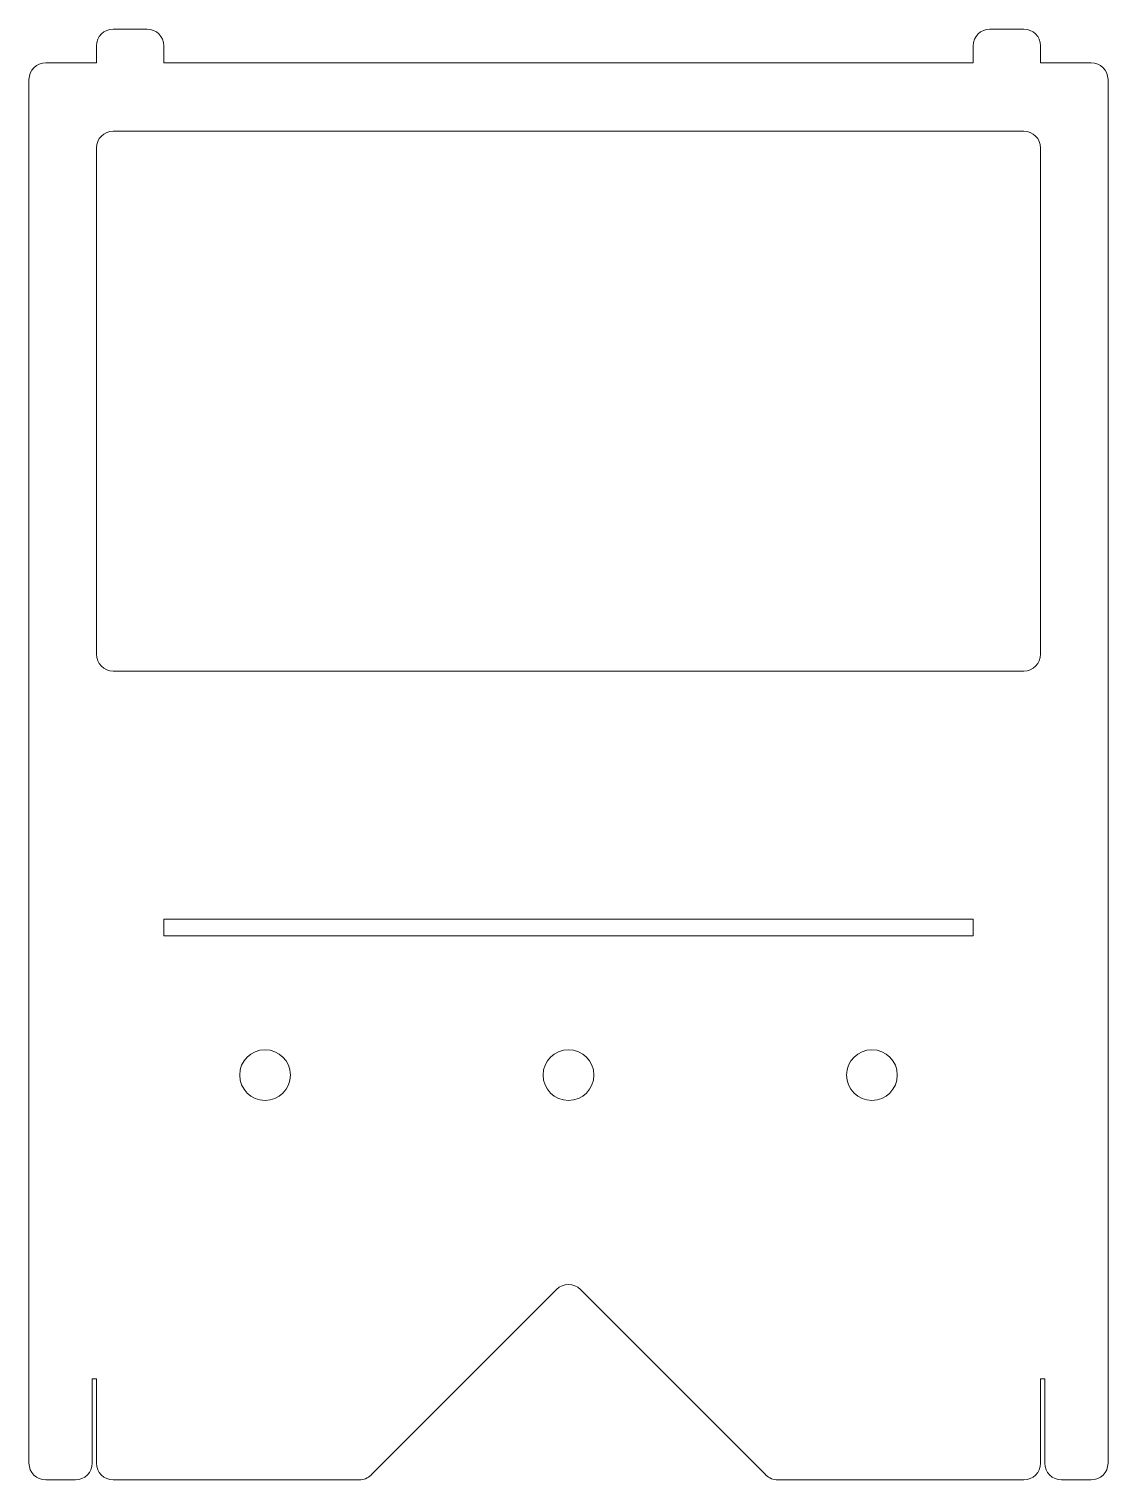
# Model space of a CAD drawing. Header units: inches. Extents: x 4.5 to 12.5, y 0.1 to 10.9.
import ezdxf

# ---------------------------------------------------------------- set-up
doc = ezdxf.new("R2010")
doc.units = ezdxf.units.IN
doc.header["$MEASUREMENT"] = 0

msp = doc.modelspace()

# ---------------------------------------------------------------- linework, layer by layer
at = {"color": 7, "linetype": 'Continuous', "lineweight": 15}
for p, q in [((5.375, 10.875), (5.125, 10.875)), ((11.875, 10.875), (11.625, 10.875)), ((5, 10.75), (5, 10.625)), ((5.5, 10.625), (5.5, 10.75)), ((11.5, 10.75), (11.5, 10.625)), ((12, 10.625), (12, 10.75)), ((5, 10.625), (4.625, 10.625)), ((11.5, 10.625), (5.5, 10.625)), ((12.375, 10.625), (12, 10.625)), ((4.5, 10.5), (4.5, 0.25)), ((12.5, 0.25), (12.5, 10.5)), ((11.875, 10.118), (5.125, 10.118)), ((5, 9.993), (5, 6.243)), ((12, 6.243), (12, 9.993)), ((5.125, 6.118), (11.875, 6.118)), ((11.5, 4.281), (5.5, 4.281)), ((5.5, 4.281), (5.5, 4.156)), ((11.5, 4.156), (11.5, 4.281)), ((5.5, 4.156), (11.5, 4.156)), ((7.037, 0.162), (8.412, 1.537)), ((8.588, 1.537), (9.963, 0.162)), ((4.969, 0.25), (4.969, 0.875)), ((4.969, 0.875), (5, 0.875)), ((5, 0.875), (5, 0.25)), ((12, 0.875), (12.031, 0.875)), ((12, 0.25), (12, 0.875)), ((12.031, 0.875), (12.031, 0.25)), ((4.625, 0.125), (4.844, 0.125)), ((5.125, 0.125), (6.948, 0.125)), ((10.052, 0.125), (11.875, 0.125)), ((12.156, 0.125), (12.375, 0.125))]:
    msp.add_line(p, q, dxfattribs=at)
for centre in [(6.25, 3.125), (8.5, 3.125), (10.75, 3.125)]:
    msp.add_circle(centre, 0.188, dxfattribs=at)
for centre, start, end in [((5.125, 10.75), 90, 180), ((5.375, 10.75), 0, 90), ((11.625, 10.75), 90, 180), ((11.875, 10.75), 0, 90), ((4.625, 10.5), 90, 180), ((12.375, 10.5), 0, 90), ((5.125, 9.993), 90, 180), ((11.875, 9.993), 0, 90), ((5.125, 6.243), 180, 270), ((11.875, 6.243), 270, 0), ((8.5, 1.448), 45, 135), ((4.625, 0.25), 180, 270), ((4.844, 0.25), 270, 0), ((5.125, 0.25), 180, 270), ((11.875, 0.25), 270, 0), ((12.156, 0.25), 180, 270), ((12.375, 0.25), 270, 0), ((6.948, 0.25), 270, 315), ((10.052, 0.25), 225, 270)]:
    msp.add_arc(centre, 0.125, start, end, dxfattribs=at)

doc.saveas('drawing.dxf')
